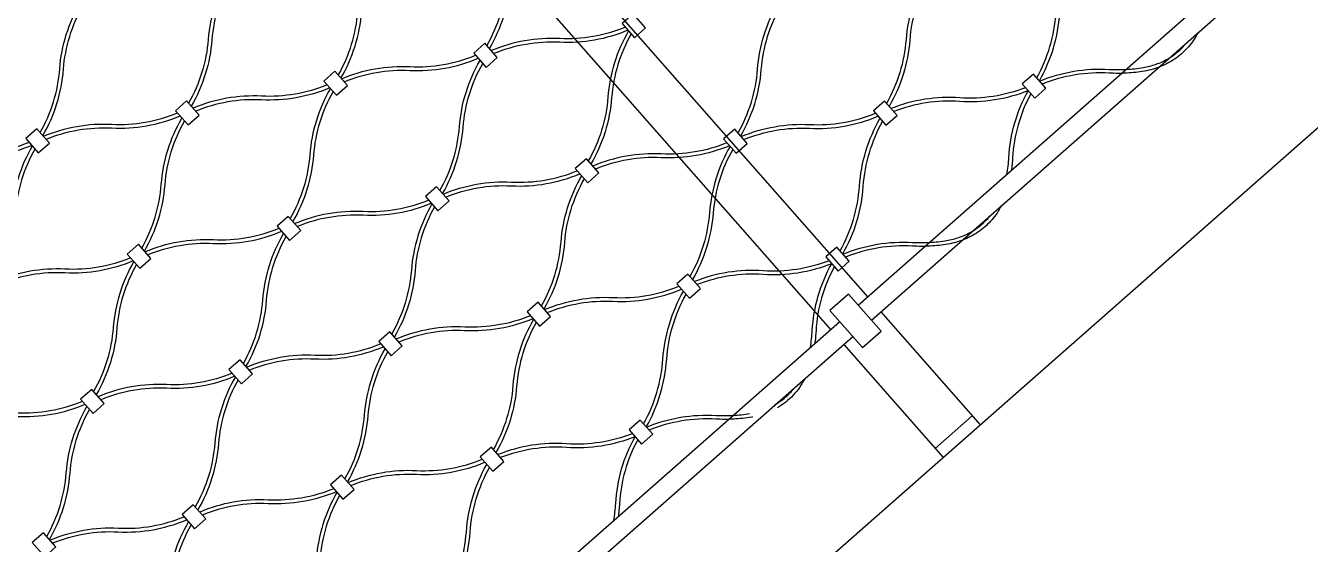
# Model space of a CAD drawing. Header units: millimetres. Extents: x 832728086 to 834530684, y 817551485 to 818349469.
# Drawn here: x 834421686 to 834422206, y 817819651 to 817819861 of the extents above; entities that cross this region are included whole.
import ezdxf

# ---------------------------------------------------------------- set-up
doc = ezdxf.new("R2010")
doc.units = ezdxf.units.MM
doc.header["$LTSCALE"] = 100
doc.layers.add('056-Railing-l', color=6, linetype='Continuous', lineweight=25)
doc.layers.add('A-COLS', color=3, linetype='Continuous')
doc.layers.add('mesh- l', color=8, linetype='Continuous')

msp = doc.modelspace()

# ---------------------------------------------------------------- linework, layer by layer
at = {"layer": '056-Railing-l'}
for points in [[(834422023.2404, 817819747.4366), (834423021.6523, 817820626.1138)], [(834422028.5256, 817819741.4311), (834423026.9375, 817820620.1083)], [(834421507.0916, 817820341.5826), (834422027.0409, 817819750.7814)], [(834421492.0779, 817820328.3694), (834422012.0272, 817819737.5682)], [(834421017.3216, 817818862.1527), (834422015.7335, 817819740.83)], [(834422032.3262, 817819744.7759), (834422072.6264, 817819698.984)], [(834421022.6069, 817818856.1472), (834422021.0188, 817819734.8245)], [(834422017.3125, 817819731.5627), (834422057.6127, 817819685.7709)], [(834422054.3094, 817819689.5243), (834422069.3232, 817819702.7375)]]:
    msp.add_lwpolyline(points, dxfattribs=at)
msp.add_lwpolyline([(834422024.9827, 817819730.3204), (834422032.4896, 817819736.927), (834422019.2764, 817819751.9407), (834422011.7696, 817819745.3341)], close=True, dxfattribs=at)
at = {"layer": 'A-COLS'}
msp.add_line((834424152.0256, 817821529.0111, 0.0052), (834419835.8825, 817817730.4819, 0.0052), dxfattribs=at)
at = {"layer": 'mesh- l'}
for points in [[(834421889.0998, 817819905.2197, 0.05643381), (834421883.4082, 817819892.2737, 0.05608633), (834421880.7454, 817819878.3836, -0.05520174), (834421878.2124, 817819865.0425, -0.05548959), (834421872.8148, 817819852.5828)], [(834421890.1666, 817819904.0075, 0.05541212), (834421884.7827, 817819891.5594, 0.05509445), (834421882.2554, 817819878.2334, -0.0561917), (834421879.5868, 817819864.3283, -0.05650781), (834421873.8814, 817819851.3709)], [(834421812.7336, 817819840.6282, 0.05541212), (834421818.1175, 817819853.0764, 0.05509445), (834421820.6448, 817819866.4023, -0.0561917), (834421823.3134, 817819880.3075, -0.05650781), (834421829.0188, 817819893.2649)], [(834421813.8005, 817819839.416, 0.05643381), (834421819.4921, 817819852.3621, 0.05608633), (834421822.1548, 817819866.2522, -0.05520174), (834421824.6879, 817819879.5933, -0.05548959), (834421830.0854, 817819892.053)], [(834422095.4544, 817819839.4874, 0.05501314), (834422100.8159, 817819852.1838, 0.05502564), (834422103.2795, 817819865.7437, -0.05608013), (834422105.881, 817819879.8939, -0.05606721), (834422111.5616, 817819893.1124)], [(834422096.527, 817819838.2687, 0.05606721), (834422102.2076, 817819851.4871, 0.05608013), (834422104.8091, 817819865.6373, -0.05502564), (834422107.2726, 817819879.1973, -0.05501314), (834422112.6342, 817819891.8936)], [(834421768.4066, 817819881.9137, 0.05643381), (834421762.715, 817819868.9677, 0.05608633), (834421760.0523, 817819855.0775, -0.05520174), (834421757.5192, 817819841.7365, -0.05548959), (834421752.1216, 817819829.2768)], [(834422050.9135, 817819881.8019, 0.05643381), (834422045.2219, 817819868.8558, 0.05608633), (834422042.5592, 817819854.9657, -0.05520174), (834422040.0261, 817819841.6246, -0.05548959), (834422034.6285, 817819829.1649)], [(834421769.4734, 817819880.7015, 0.05541212), (834421764.0895, 817819868.2534, 0.05509445), (834421761.5622, 817819854.9274, -0.0561917), (834421758.8936, 817819841.0222, -0.05650781), (834421753.1882, 817819828.0648)], [(834422051.9804, 817819880.5897, 0.05541212), (834422046.5964, 817819868.1415, 0.05509445), (834422044.0691, 817819854.8156, -0.0561917), (834422041.4005, 817819840.9104, -0.05650781), (834422035.6951, 817819827.953)], [(834421692.0404, 817819817.3222, 0.05541212), (834421697.4243, 817819829.7703, 0.05509445), (834421699.9516, 817819843.0963, -0.0561917), (834421702.6203, 817819857.0014, -0.05650781), (834421708.3256, 817819869.9589)], [(834421693.1073, 817819816.11, 0.05643381), (834421698.7989, 817819829.056, 0.05608633), (834421701.4616, 817819842.9461, -0.05520174), (834421703.9947, 817819856.2872, -0.05548959), (834421709.3922, 817819868.7469)], [(834421974.5473, 817819817.2104, 0.05541212), (834421979.9312, 817819829.6585, 0.05509445), (834421982.4585, 817819842.9845, -0.0561917), (834421985.1272, 817819856.8896, -0.05650781), (834421990.8325, 817819869.847)], [(834421975.6142, 817819815.9981, 0.05643381), (834421981.3058, 817819828.9442, 0.05608633), (834421983.9685, 817819842.8343, -0.05520174), (834421986.5016, 817819856.1754, -0.05548959), (834421991.8991, 817819868.6351)], [(834421928.9227, 817819859.9703, -0.05541212), (834421915.8914, 817819856.2116, -0.05509445), (834421902.3523, 817819855.398, 0.0561917), (834421888.2208, 817819854.5178, 0.05650781), (834421874.6435, 817819850.505)], [(834421929.9895, 817819858.7581, -0.05643381), (834421916.4253, 817819854.7575, -0.05608633), (834421902.3094, 817819853.8812, 0.05520174), (834421888.7546, 817819853.0637, 0.05548959), (834421875.7101, 817819849.293)], [(834421930.2203, 817819858.4959, 0.05643381), (834421924.5287, 817819845.5498, 0.05608633), (834421921.866, 817819831.6597, -0.05520174), (834421919.3329, 817819818.3186, -0.05548959), (834421913.9353, 817819805.8589)], [(834421931.2872, 817819857.2836, 0.05541212), (834421925.9032, 817819844.8355, 0.05509445), (834421923.376, 817819831.5095, -0.0561917), (834421920.7073, 817819817.6044, -0.05650781), (834421915.0019, 817819804.647)], [(834422160.6964, 817819857.7513, -0.05861222), (834422156.8895, 817819852.1016, -0.05918417), (834422151.871, 817819847.4958, -0.02931437), (834422148.9742, 817819845.6565, -0.02849813), (834422145.8843, 817819844.1636, -0.02885982), (834422142.5388, 817819842.9974, -0.02750146), (834422139.0828, 817819842.2147, -0.0280161), (834422131.9232, 817819841.4115, -0.02801983), (834422124.7186, 817819841.4138, 0.05502888), (834422110.9568, 817819840.6755, 0.05501523), (834422097.6872, 817819836.9535)], [(834422096.6131, 817819838.171, -0.05606931), (834422110.4407, 817819842.1437, -0.05608344), (834422124.8054, 817819842.9447, 0.02749376), (834422131.7064, 817819842.9352, 0.02749016), (834422138.5668, 817819843.6829, 0.04358453), (834422143.7643, 817819845.0136, 0.04703204), (834422148.634, 817819847.2573, 0.04662132), (834422152.8573, 817819850.2655, 0.04736718), (834422156.444, 817819854.0088)], [(834421814.0312, 817819839.1538, -0.05643381), (834421827.5955, 817819843.1544, -0.05608633), (834421841.7114, 817819844.0307, 0.05520174), (834421855.2662, 817819844.8481, 0.05548959), (834421868.3107, 817819848.6188)], [(834421815.0981, 817819837.9416, -0.05541212), (834421828.1294, 817819841.7002, -0.05509445), (834421841.6685, 817819842.5138, 0.0561917), (834421855.8, 817819843.3941, 0.05650781), (834421869.3773, 817819847.4069)], [(834421853.8541, 817819793.9043, 0.05541212), (834421859.238, 817819806.3525, 0.05509445), (834421861.7653, 817819819.6784, -0.0561917), (834421864.434, 817819833.5836, -0.05650781), (834421870.1393, 817819846.541)], [(834421854.921, 817819792.6921, 0.05643381), (834421860.6126, 817819805.6382, 0.05608633), (834421863.2753, 817819819.5283, -0.05520174), (834421865.8084, 817819832.8694, -0.05548959), (834421871.2059, 817819845.3291)], [(834421808.2295, 817819836.6643, -0.05541212), (834421795.1982, 817819832.9056, -0.05509445), (834421781.6591, 817819832.092, 0.0561917), (834421767.5276, 817819831.2117, 0.05650781), (834421753.9503, 817819827.1989)], [(834421809.2963, 817819835.452, -0.05643381), (834421795.7321, 817819831.4515, -0.05608633), (834421781.6162, 817819830.5752, 0.05520174), (834421768.0614, 817819829.7577, 0.05548959), (834421755.0169, 817819825.987)], [(834421809.5271, 817819835.1898, 0.05643381), (834421803.8355, 817819822.2438, 0.05608633), (834421801.1728, 817819808.3537, -0.05520174), (834421798.6397, 817819795.0126, -0.05548959), (834421793.2421, 817819782.5529)], [(834422090.9503, 817819835.5235, -0.05599755), (834422077.8511, 817819831.9938, -0.0550563), (834422064.2935, 817819831.4331, 0.05611313), (834422050.1426, 817819830.8181, 0.05708602), (834422036.493, 817819827.0464)], [(834422092.0229, 817819834.3047, -0.05708602), (834422078.3733, 817819830.533, -0.05611313), (834422064.2224, 817819829.918, 0.0550563), (834422050.6648, 817819829.3573, 0.05599755), (834422037.5656, 817819825.8276)], [(834422083.3862, 817819800.3694, 0.01408298), (834422083.8772, 817819803.8117, 0.01401475), (834422084.174, 817819807.2761, -0.05610981), (834422086.5643, 817819821.2375, -0.05708383), (834422092.0229, 817819834.3047)], [(834421810.594, 817819833.9776, 0.05541212), (834421805.21, 817819821.5295, 0.05509445), (834421802.6828, 817819808.2035, -0.0561917), (834421800.0141, 817819794.2984, -0.05650781), (834421794.3087, 817819781.3409)], [(834422093.097, 817819833.0872, 0.05599537), (834422087.9477, 817819820.5358, 0.05505305), (834422085.686, 817819807.156, -0.01031216), (834422085.4815, 817819804.5419, -0.0103492), (834422085.1692, 817819801.9386)], [(834421693.338, 817819815.8478, -0.05643381), (834421706.9023, 817819819.8483, -0.05608633), (834421721.0182, 817819820.7246, 0.05520174), (834421734.573, 817819821.5421, 0.05548959), (834421747.6175, 817819825.3128)], [(834421694.4049, 817819814.6355, -0.05541212), (834421707.4362, 817819818.3942, -0.05509445), (834421720.9753, 817819819.2078, 0.0561917), (834421735.1068, 817819820.0881, 0.05650781), (834421748.6841, 817819824.1009)], [(834421975.8449, 817819815.7359, -0.05643381), (834421989.4092, 817819819.7365, -0.05608633), (834422003.5251, 817819820.6128, 0.05520174), (834422017.0799, 817819821.4303, 0.05548959), (834422030.1244, 817819825.201)], [(834421976.9118, 817819814.5237, -0.05541212), (834421989.9431, 817819818.2824, -0.05509445), (834422003.4822, 817819819.096, 0.0561917), (834422017.6137, 817819819.9762, 0.05650781), (834422031.191, 817819823.989)], [(834421733.1609, 817819770.5983, 0.05541212), (834421738.5449, 817819783.0465, 0.05509445), (834421741.0721, 817819796.3724, -0.0561917), (834421743.7408, 817819810.2776, -0.05650781), (834421749.4462, 817819823.235)], [(834421734.2278, 817819769.3861, 0.05643381), (834421739.9194, 817819782.3321, 0.05608633), (834421742.5821, 817819796.2223, -0.05520174), (834421745.1152, 817819809.5633, -0.05548959), (834421750.5127, 817819822.023)], [(834422015.8817, 817819769.4575, 0.05501314), (834422021.2433, 817819782.1539, 0.05502564), (834422023.7068, 817819795.7138, -0.05608013), (834422026.3083, 817819809.864, -0.05606721), (834422031.9889, 817819823.0825)], [(834422016.9543, 817819768.2387, 0.05606721), (834422022.6349, 817819781.4572, 0.05608013), (834422025.2364, 817819795.6074, -0.05502564), (834422027.7, 817819809.1673, -0.05501314), (834422033.0615, 817819821.8637)], [(834421687.5363, 817819813.3582, -0.05541212), (834421674.505, 817819809.5996, -0.05509445), (834421660.9659, 817819808.786, 0.0561917), (834421646.8344, 817819807.9057, 0.05650781), (834421633.2571, 817819803.8929)], [(834421688.6031, 817819812.146, -0.05643381), (834421675.0389, 817819808.1454, -0.05608633), (834421660.923, 817819807.2691, 0.05520174), (834421647.3682, 817819806.4517, 0.05548959), (834421634.3237, 817819802.681)], [(834421688.8339, 817819811.8838, 0.05643381), (834421683.1423, 817819798.9378, 0.05608633), (834421680.4796, 817819785.0476, -0.05520174), (834421677.9465, 817819771.7066, -0.05548959), (834421672.5489, 817819759.2469)], [(834421689.9008, 817819810.6716, 0.05541212), (834421684.5168, 817819798.2234, 0.05509445), (834421681.9896, 817819784.8975, -0.0561917), (834421679.3209, 817819770.9923, -0.05650781), (834421673.6155, 817819758.0349)], [(834421970.0432, 817819813.2464, -0.05541212), (834421957.0119, 817819809.4878, -0.05509445), (834421943.4728, 817819808.6741, 0.0561917), (834421929.3413, 817819807.7939, 0.05650781), (834421915.764, 817819803.7811)], [(834421971.1101, 817819812.0342, -0.05643381), (834421957.5458, 817819808.0336, -0.05608633), (834421943.4299, 817819807.1573, 0.05520174), (834421929.8751, 817819806.3398, 0.05548959), (834421916.8306, 817819802.5691)], [(834421971.3408, 817819811.772, 0.05643381), (834421965.6492, 817819798.8259, 0.05608633), (834421962.9865, 817819784.9358, -0.05520174), (834421960.4534, 817819771.5947, -0.05548959), (834421955.0559, 817819759.135)], [(834421972.4077, 817819810.5597, 0.05541212), (834421967.0237, 817819798.1116, 0.05509445), (834421964.4965, 817819784.7856, -0.0561917), (834421961.8278, 817819770.8805, -0.05650781), (834421956.1224, 817819757.9231)], [(834421855.1517, 817819792.4299, -0.05643381), (834421868.716, 817819796.4305, -0.05608633), (834421882.8319, 817819797.3068, 0.05520174), (834421896.3867, 817819798.1243, 0.05548959), (834421909.4312, 817819801.895)], [(834421856.2186, 817819791.2177, -0.05541212), (834421869.2499, 817819794.9763, -0.05509445), (834421882.789, 817819795.79, 0.0561917), (834421896.9205, 817819796.6702, 0.05650781), (834421910.4978, 817819800.683)], [(834421894.9746, 817819747.1805, 0.05541212), (834421900.3586, 817819759.6286, 0.05509445), (834421902.8858, 817819772.9546, -0.0561917), (834421905.5545, 817819786.8597, -0.05650781), (834421911.2599, 817819799.8171)], [(834421896.0415, 817819745.9682, 0.05643381), (834421901.7331, 817819758.9143, 0.05608633), (834421904.3958, 817819772.8044, -0.05520174), (834421906.9289, 817819786.1455, -0.05548959), (834421912.3265, 817819798.6052)], [(834421849.35, 817819789.9404, -0.05541212), (834421836.3187, 817819786.1817, -0.05509445), (834421822.7796, 817819785.3681, 0.0561917), (834421808.6481, 817819784.4878, 0.05650781), (834421795.0708, 817819780.475)], [(834421850.4169, 817819788.7282, -0.05643381), (834421836.8526, 817819784.7276, -0.05608633), (834421822.7367, 817819783.8513, 0.05520174), (834421809.1819, 817819783.0338, 0.05548959), (834421796.1374, 817819779.2631)], [(834421850.6476, 817819788.4659, 0.05643381), (834421844.956, 817819775.5199, 0.05608633), (834421842.2933, 817819761.6298, -0.05520174), (834421839.7602, 817819748.2887, -0.05548959), (834421834.3627, 817819735.829)], [(834422081.1238, 817819787.7214, -0.05861222), (834422077.3169, 817819782.0716, -0.05918417), (834422072.2983, 817819777.4658, -0.02931437), (834422069.4015, 817819775.6266, -0.02849813), (834422066.3116, 817819774.1337, -0.02885982), (834422062.9661, 817819772.9675, -0.02750146), (834422059.5101, 817819772.1847, -0.0280161), (834422052.3505, 817819771.3815, -0.02801983), (834422045.1459, 817819771.3839, 0.05502888), (834422031.3841, 817819770.6456, 0.05501523), (834422018.1146, 817819766.9236)], [(834421851.7145, 817819787.2537, 0.05541212), (834421846.3306, 817819774.8056, 0.05509445), (834421843.8033, 817819761.4796, -0.0561917), (834421841.1346, 817819747.5745, -0.05650781), (834421835.4293, 817819734.6171)], [(834422017.0404, 817819768.1411, -0.05606931), (834422030.8681, 817819772.1138, -0.05608344), (834422045.2327, 817819772.9147, 0.02749376), (834422052.1337, 817819772.9052, 0.02749016), (834422058.9941, 817819773.653, 0.04358453), (834422064.1916, 817819774.9837, 0.04703204), (834422069.0613, 817819777.2274, 0.04662132), (834422073.2846, 817819780.2356, 0.04736718), (834422076.8714, 817819783.9789)], [(834421734.4585, 817819769.1239, -0.05643381), (834421748.0228, 817819773.1244, -0.05608633), (834421762.1387, 817819774.0008, 0.05520174), (834421775.6935, 817819774.8182, 0.05548959), (834421788.738, 817819778.5889)], [(834421735.5254, 817819767.9116, -0.05541212), (834421748.5567, 817819771.6703, -0.05509445), (834421762.0958, 817819772.4839, 0.0561917), (834421776.2273, 817819773.3642, 0.05650781), (834421789.8046, 817819777.377)], [(834421774.2814, 817819723.8744, 0.05541212), (834421779.6654, 817819736.3226, 0.05509445), (834421782.1926, 817819749.6485, -0.0561917), (834421784.8613, 817819763.5537, -0.05650781), (834421790.5667, 817819776.5111)], [(834421775.3483, 817819722.6622, 0.05643381), (834421781.0399, 817819735.6082, 0.05608633), (834421783.7026, 817819749.4984, -0.05520174), (834421786.2357, 817819762.8395, -0.05548959), (834421791.6333, 817819775.2992)], [(834421728.6568, 817819766.6344, -0.05541212), (834421715.6255, 817819762.8757, -0.05509445), (834421702.0864, 817819762.0621, 0.0561917), (834421687.9549, 817819761.1818, 0.05650781), (834421674.3776, 817819757.169)], [(834421729.7237, 817819765.4221, -0.05643381), (834421716.1594, 817819761.4216, -0.05608633), (834421702.0435, 817819760.5452, 0.05520174), (834421688.4887, 817819759.7278, 0.05548959), (834421675.4442, 817819755.9571)], [(834421729.9544, 817819765.1599, 0.05643381), (834421724.2628, 817819752.2139, 0.05608633), (834421721.6001, 817819738.3237, -0.05520174), (834421719.067, 817819724.9827, -0.05548959), (834421713.6695, 817819712.523)], [(834421731.0213, 817819763.9477, 0.05541212), (834421725.6374, 817819751.4996, 0.05509445), (834421723.1101, 817819738.1736, -0.0561917), (834421720.4414, 817819724.2684, -0.05650781), (834421714.7361, 817819711.311)], [(834422011.3776, 817819765.4936, -0.05599755), (834421998.2784, 817819761.9639, -0.0550563), (834421984.7208, 817819761.4032, 0.05611313), (834421970.5699, 817819760.7882, 0.05708602), (834421956.9203, 817819757.0165)], [(834422012.4502, 817819764.2748, -0.05708602), (834421998.8006, 817819760.5031, -0.05611313), (834421984.6497, 817819759.8881, 0.0550563), (834421971.0921, 817819759.3274, 0.05599755), (834421957.9929, 817819755.7977)], [(834422003.8135, 817819730.3395, 0.01408298), (834422004.3045, 817819733.7817, 0.01401475), (834422004.6014, 817819737.2462, -0.05610981), (834422006.9916, 817819751.2076, -0.05708383), (834422012.4502, 817819764.2748)], [(834422013.5244, 817819763.0573, 0.05599537), (834422008.375, 817819750.5058, 0.05505305), (834422006.1134, 817819737.1261, -0.01031216), (834422005.9088, 817819734.512, -0.0103492), (834422005.5965, 817819731.9087)], [(834421896.2723, 817819745.706, -0.05643381), (834421909.8365, 817819749.7066, -0.05608633), (834421923.9524, 817819750.5829, 0.05520174), (834421937.5072, 817819751.4004, 0.05548959), (834421950.5517, 817819755.1711)], [(834421897.3391, 817819744.4938, -0.05541212), (834421910.3704, 817819748.2524, -0.05509445), (834421923.9095, 817819749.0661, 0.0561917), (834421938.041, 817819749.9463, 0.05650781), (834421951.6183, 817819753.9591)], [(834421936.309, 817819699.4276, 0.05501314), (834421941.6706, 817819712.1239, 0.05502564), (834421944.1341, 817819725.6839, -0.05608013), (834421946.7357, 817819739.8341, -0.05606721), (834421952.4162, 817819753.0525)], [(834421937.3817, 817819698.2088, 0.05606721), (834421943.0622, 817819711.4273, 0.05608013), (834421945.6637, 817819725.5775, -0.05502564), (834421948.1273, 817819739.1374, -0.05501314), (834421953.4888, 817819751.8338)], [(834421890.4705, 817819743.2165, -0.05541212), (834421877.4392, 817819739.4578, -0.05509445), (834421863.9001, 817819738.6442, 0.0561917), (834421849.7686, 817819737.764, 0.05650781), (834421836.1913, 817819733.7512)], [(834421891.5374, 817819742.0043, -0.05643381), (834421877.9731, 817819738.0037, -0.05608633), (834421863.8572, 817819737.1274, 0.05520174), (834421850.3024, 817819736.3099, 0.05548959), (834421837.2579, 817819732.5392)], [(834421891.7682, 817819741.7421, 0.05643381), (834421886.0765, 817819728.796, 0.05608633), (834421883.4138, 817819714.9059, -0.05520174), (834421880.8807, 817819701.5648, -0.05548959), (834421875.4832, 817819689.1051)], [(834421892.835, 817819740.5298, 0.05541212), (834421887.4511, 817819728.0817, 0.05509445), (834421884.9238, 817819714.7557, -0.0561917), (834421882.2552, 817819700.8506, -0.05650781), (834421876.5498, 817819687.8932)], [(834421775.5791, 817819722.4, -0.05643381), (834421789.1434, 817819726.4006, -0.05608633), (834421803.2592, 817819727.2769, 0.05520174), (834421816.814, 817819728.0943, 0.05548959), (834421829.8585, 817819731.865)], [(834421776.6459, 817819721.1878, -0.05541212), (834421789.6772, 817819724.9464, -0.05509445), (834421803.2163, 817819725.76, 0.0561917), (834421817.3478, 817819726.6403, 0.05650781), (834421830.9251, 817819730.6531)], [(834421815.402, 817819677.1505, 0.05541212), (834421820.7859, 817819689.5987, 0.05509445), (834421823.3132, 817819702.9246, -0.0561917), (834421825.9818, 817819716.8298, -0.05650781), (834421831.6872, 817819729.7872)], [(834421816.4688, 817819675.9383, 0.05643381), (834421822.1604, 817819688.8844, 0.05608633), (834421824.8232, 817819702.7745, -0.05520174), (834421827.3563, 817819716.1156, -0.05548959), (834421832.7538, 817819728.5753)], [(834421769.7773, 817819719.9105, -0.05541212), (834421756.746, 817819716.1518, -0.05509445), (834421743.2069, 817819715.3382, 0.0561917), (834421729.0754, 817819714.4579, 0.05650781), (834421715.4981, 817819710.4451)], [(834421770.8442, 817819718.6982, -0.05643381), (834421757.2799, 817819714.6977, -0.05608633), (834421743.164, 817819713.8214, 0.05520174), (834421729.6092, 817819713.0039, 0.05548959), (834421716.5647, 817819709.2332)], [(834421771.075, 817819718.436, 0.05643381), (834421765.3834, 817819705.49, 0.05608633), (834421762.7206, 817819691.5999, -0.05520174), (834421760.1875, 817819678.2588, -0.05548959), (834421754.79, 817819665.7991)], [(834421772.1418, 817819717.2238, 0.05541212), (834421766.7579, 817819704.7757, 0.05509445), (834421764.2306, 817819691.4497, -0.0561917), (834421761.562, 817819677.5446, -0.05650781), (834421755.8566, 817819664.5871)], [(834422001.5511, 817819717.6915, -0.07040739), (834421996.8405, 817819711.0431, -0.07045259), (834421990.4697, 817819705.9635)], [(834421989.4192, 817819707.1573, 0.04696625), (834421993.6815, 817819710.1795, 0.04773522), (834421997.2987, 817819713.949)], [(834421654.8859, 817819699.094, -0.05643381), (834421668.4502, 817819703.0945, -0.05608633), (834421682.566, 817819703.9708, 0.05520174), (834421696.1208, 817819704.7883, 0.05548959), (834421709.1653, 817819708.559)], [(834421655.9527, 817819697.8817, -0.05541212), (834421668.984, 817819701.6404, -0.05509445), (834421682.5231, 817819702.454, 0.0561917), (834421696.6546, 817819703.3343, 0.05650781), (834421710.2319, 817819707.3471)], [(834421694.7088, 817819653.8445, 0.05541212), (834421700.0927, 817819666.2926, 0.05509445), (834421702.62, 817819679.6186, -0.0561917), (834421705.2886, 817819693.5238, -0.05650781), (834421710.994, 817819706.4812)], [(834421695.7756, 817819652.6323, 0.05643381), (834421701.4672, 817819665.5783, 0.05608633), (834421704.13, 817819679.4685, -0.05520174), (834421706.6631, 817819692.8095, -0.05548959), (834421712.0606, 817819705.2692)], [(834421937.4677, 817819698.1111, -0.05606931), (834421951.2954, 817819702.0839, -0.05608344), (834421965.66, 817819702.8848, 0.02711779), (834421972.4668, 817819702.8703, 0.02711429), (834421979.2352, 817819703.5926)], [(834421980.4246, 817819702.2411, -0.00190048), (834421980.1812, 817819702.197, -0.00189297), (834421979.9375, 817819702.1548, -0.0280161), (834421972.7778, 817819701.3516, -0.02801983), (834421965.5732, 817819701.354, 0.05502888), (834421951.8114, 817819700.6157, 0.05501523), (834421938.5419, 817819696.8937)], [(834421931.8049, 817819695.4637, -0.05599755), (834421918.7058, 817819691.9339, -0.0550563), (834421905.1481, 817819691.3733, 0.05611313), (834421890.9972, 817819690.7582, 0.05708602), (834421877.3476, 817819686.9866)], [(834421932.8776, 817819694.2449, -0.05708602), (834421919.2279, 817819690.4732, -0.05611313), (834421905.0771, 817819689.8581, 0.0550563), (834421891.5194, 817819689.2975, 0.05599755), (834421878.4203, 817819685.7678)], [(834421924.2408, 817819660.3096, 0.01408298), (834421924.7318, 817819663.7518, 0.01401475), (834421925.0287, 817819667.2163, -0.05610981), (834421927.4189, 817819681.1777, -0.05708383), (834421932.8776, 817819694.2449)], [(834421933.9517, 817819693.0274, 0.05599537), (834421928.8023, 817819680.4759, 0.05505305), (834421926.5407, 817819667.0962, -0.01031216), (834421926.3362, 817819664.4821, -0.0103492), (834421926.0238, 817819661.8787)], [(834421816.6996, 817819675.6761, -0.05643381), (834421830.2639, 817819679.6767, -0.05608633), (834421844.3797, 817819680.553, 0.05520174), (834421857.9345, 817819681.3705, 0.05548959), (834421870.9791, 817819685.1412)], [(834421817.7664, 817819674.4639, -0.05541212), (834421830.7978, 817819678.2225, -0.05509445), (834421844.3368, 817819679.0362, 0.0561917), (834421858.4683, 817819679.9164, 0.05650781), (834421872.0457, 817819683.9292)], [(834421856.7364, 817819629.3977, 0.05501314), (834421862.0979, 817819642.094, 0.05502564), (834421864.5615, 817819655.654, -0.05608013), (834421867.163, 817819669.8042, -0.05606721), (834421872.8435, 817819683.0226)], [(834421857.809, 817819628.1789, 0.05606721), (834421863.4895, 817819641.3974, 0.05608013), (834421866.091, 817819655.5475, -0.05502564), (834421868.5546, 817819669.1075, -0.05501314), (834421873.9161, 817819681.8038)], [(834421810.8979, 817819673.1866, -0.05541212), (834421797.8665, 817819669.4279, -0.05509445), (834421784.3275, 817819668.6143, 0.0561917), (834421770.1959, 817819667.734, 0.05650781), (834421756.6186, 817819663.7212)], [(834421811.9647, 817819671.9744, -0.05643381), (834421798.4004, 817819667.9738, -0.05608633), (834421784.2845, 817819667.0975, 0.05520174), (834421770.7297, 817819666.28, 0.05548959), (834421757.6852, 817819662.5093)], [(834421812.1955, 817819671.7121, 0.05643381), (834421806.5039, 817819658.7661, 0.05608633), (834421803.8411, 817819644.876, -0.05520174), (834421801.308, 817819631.5349, -0.05548959), (834421795.9105, 817819619.0752)], [(834421813.2623, 817819670.4999, 0.05541212), (834421807.8784, 817819658.0518, 0.05509445), (834421805.3511, 817819644.7258, -0.0561917), (834421802.6825, 817819630.8207, -0.05650781), (834421796.9771, 817819617.8633)], [(834421696.0064, 817819652.3701, -0.05643381), (834421709.5707, 817819656.3706, -0.05608633), (834421723.6865, 817819657.247, 0.05520174), (834421737.2413, 817819658.0644, 0.05548959), (834421750.2859, 817819661.8351)], [(834421697.0732, 817819651.1578, -0.05541212), (834421710.1046, 817819654.9165, -0.05509445), (834421723.6436, 817819655.7301, 0.0561917), (834421737.7751, 817819656.6104, 0.05650781), (834421751.3525, 817819660.6232)], [(834421735.8293, 817819607.1206, 0.05541212), (834421741.2132, 817819619.5688, 0.05509445), (834421743.7405, 817819632.8947, -0.0561917), (834421746.4091, 817819646.7999, -0.05650781), (834421752.1145, 817819659.7573)], [(834421736.8961, 817819605.9084, 0.05643381), (834421742.5877, 817819618.8544, 0.05608633), (834421745.2505, 817819632.7446, -0.05520174), (834421747.7836, 817819646.0856, -0.05548959), (834421753.1811, 817819658.5453)]]:
    msp.add_lwpolyline(points, format="xyb", dxfattribs=at)
for points in [[(834421937.1411, 817819859.7138), (834421932.077, 817819865.468), (834421927.5728, 817819861.5041), (834421932.637, 817819855.7499)], [(834421877.0981, 817819847.7158), (834421872.034, 817819853.47), (834421867.5299, 817819849.5061), (834421872.594, 817819843.7518)], [(834421816.4479, 817819836.4078), (834421811.3838, 817819842.162), (834421806.8796, 817819838.1981), (834421811.9438, 817819832.4438)], [(834422089.604, 817819837.0532), (834422094.6682, 817819831.2989), (834422099.1723, 817819835.2629), (834422094.1081, 817819841.0171)], [(834421756.4049, 817819824.4098), (834421751.3408, 817819830.164), (834421746.8367, 817819826.2), (834421751.9008, 817819820.4458)], [(834422029.3436, 817819826.0882), (834422034.4077, 817819820.334), (834422038.9119, 817819824.2979), (834422033.8477, 817819830.0522)], [(834422038.9119, 817819824.2979), (834422033.8477, 817819830.0522), (834422029.3436, 817819826.0882), (834422034.4077, 817819820.334)], [(834421695.7547, 817819813.1018), (834421690.6906, 817819818.856), (834421686.1864, 817819814.892), (834421691.2506, 817819809.1378)], [(834421695.7547, 817819813.1018), (834421690.6906, 817819818.856), (834421686.1864, 817819814.892), (834421691.2506, 817819809.1378)], [(834421978.2616, 817819812.9899), (834421973.1975, 817819818.7442), (834421968.6934, 817819814.7802), (834421973.7575, 817819809.026)], [(834421918.2187, 817819800.9919), (834421913.1545, 817819806.7461), (834421908.6504, 817819802.7822), (834421913.7146, 817819797.0279)], [(834421857.5684, 817819789.6839), (834421852.5043, 817819795.4381), (834421848.0002, 817819791.4742), (834421853.0643, 817819785.7199)], [(834421797.5255, 817819777.6859), (834421792.4613, 817819783.4401), (834421787.9572, 817819779.4762), (834421793.0214, 817819773.7219)], [(834421736.8752, 817819766.3779), (834421731.8111, 817819772.1321), (834421727.307, 817819768.1681), (834421732.3711, 817819762.4139)], [(834421736.8752, 817819766.3779), (834421731.8111, 817819772.1321), (834421727.307, 817819768.1681), (834421732.3711, 817819762.4139)], [(834422010.0314, 817819767.0233), (834422015.0955, 817819761.269), (834422019.5996, 817819765.233), (834422014.5355, 817819770.9872)], [(834421949.7709, 817819756.0583), (834421954.8351, 817819750.3041), (834421959.3392, 817819754.268), (834421954.275, 817819760.0223)], [(834421959.3392, 817819754.268), (834421954.275, 817819760.0223), (834421949.7709, 817819756.0583), (834421954.8351, 817819750.3041)], [(834421898.689, 817819742.96), (834421893.6248, 817819748.7142), (834421889.1207, 817819744.7503), (834421894.1848, 817819738.996)], [(834421838.646, 817819730.962), (834421833.5818, 817819736.7162), (834421829.0777, 817819732.7523), (834421834.1419, 817819726.998)], [(834421777.9958, 817819719.654), (834421772.9316, 817819725.4082), (834421768.4275, 817819721.4443), (834421773.4916, 817819715.69)], [(834421777.9958, 817819719.654), (834421772.9316, 817819725.4082), (834421768.4275, 817819721.4443), (834421773.4916, 817819715.69)], [(834421717.9528, 817819707.656), (834421712.8886, 817819713.4102), (834421708.3845, 817819709.4462), (834421713.4487, 817819703.692)], [(834421930.4587, 817819696.9933), (834421935.5228, 817819691.2391), (834421940.027, 817819695.2031), (834421934.9628, 817819700.9573)], [(834421870.1982, 817819686.0284), (834421875.2624, 817819680.2741), (834421879.7665, 817819684.2381), (834421874.7024, 817819689.9923)], [(834421879.7665, 817819684.2381), (834421874.7024, 817819689.9923), (834421870.1982, 817819686.0284), (834421875.2624, 817819680.2741)], [(834421819.1163, 817819672.9301), (834421814.0521, 817819678.6843), (834421809.548, 817819674.7204), (834421814.6122, 817819668.9661)], [(834421819.1163, 817819672.9301), (834421814.0521, 817819678.6843), (834421809.548, 817819674.7204), (834421814.6122, 817819668.9661)], [(834421759.0733, 817819660.9321), (834421754.0092, 817819666.6863), (834421749.505, 817819662.7223), (834421754.5692, 817819656.9681)], [(834421698.4231, 817819649.6241), (834421693.3589, 817819655.3783), (834421688.8548, 817819651.4143), (834421693.919, 817819645.6601)]]:
    msp.add_lwpolyline(points, close=True, dxfattribs=at)
for points in [[(834421872.034, 817819853.47), (834421867.5299, 817819849.5061)], [(834421877.0981, 817819847.7158), (834421872.034, 817819853.47)], [(834421867.5299, 817819849.5061), (834421872.594, 817819843.7518)], [(834421872.594, 817819843.7518), (834421877.0981, 817819847.7158)], [(834421751.3408, 817819830.164), (834421746.8367, 817819826.2)], [(834421756.4049, 817819824.4098), (834421751.3408, 817819830.164)], [(834421746.8367, 817819826.2), (834421751.9008, 817819820.4458)], [(834421751.9008, 817819820.4458), (834421756.4049, 817819824.4098)], [(834421913.1545, 817819806.7461), (834421908.6504, 817819802.7822)], [(834421918.2187, 817819800.9919), (834421913.1545, 817819806.7461)], [(834421908.6504, 817819802.7822), (834421913.7146, 817819797.0279)], [(834421913.7146, 817819797.0279), (834421918.2187, 817819800.9919)], [(834421792.4613, 817819783.4401), (834421787.9572, 817819779.4762)], [(834421797.5255, 817819777.6859), (834421792.4613, 817819783.4401)], [(834421787.9572, 817819779.4762), (834421793.0214, 817819773.7219)], [(834421793.0214, 817819773.7219), (834421797.5255, 817819777.6859)], [(834421833.5818, 817819736.7162), (834421829.0777, 817819732.7523)], [(834421838.646, 817819730.962), (834421833.5818, 817819736.7162)], [(834421829.0777, 817819732.7523), (834421834.1419, 817819726.998)], [(834421834.1419, 817819726.998), (834421838.646, 817819730.962)], [(834421712.8886, 817819713.4102), (834421708.3845, 817819709.4462)], [(834421717.9528, 817819707.656), (834421712.8886, 817819713.4102)], [(834421708.3845, 817819709.4462), (834421713.4487, 817819703.692)], [(834421713.4487, 817819703.692), (834421717.9528, 817819707.656)], [(834421754.0092, 817819666.6863), (834421749.505, 817819662.7223)], [(834421749.505, 817819662.7223), (834421754.5692, 817819656.9681)], [(834421759.0733, 817819660.9321), (834421754.0092, 817819666.6863)], [(834421754.5692, 817819656.9681), (834421759.0733, 817819660.9321)]]:
    msp.add_lwpolyline(points, dxfattribs=at)

doc.saveas('drawing.dxf')
